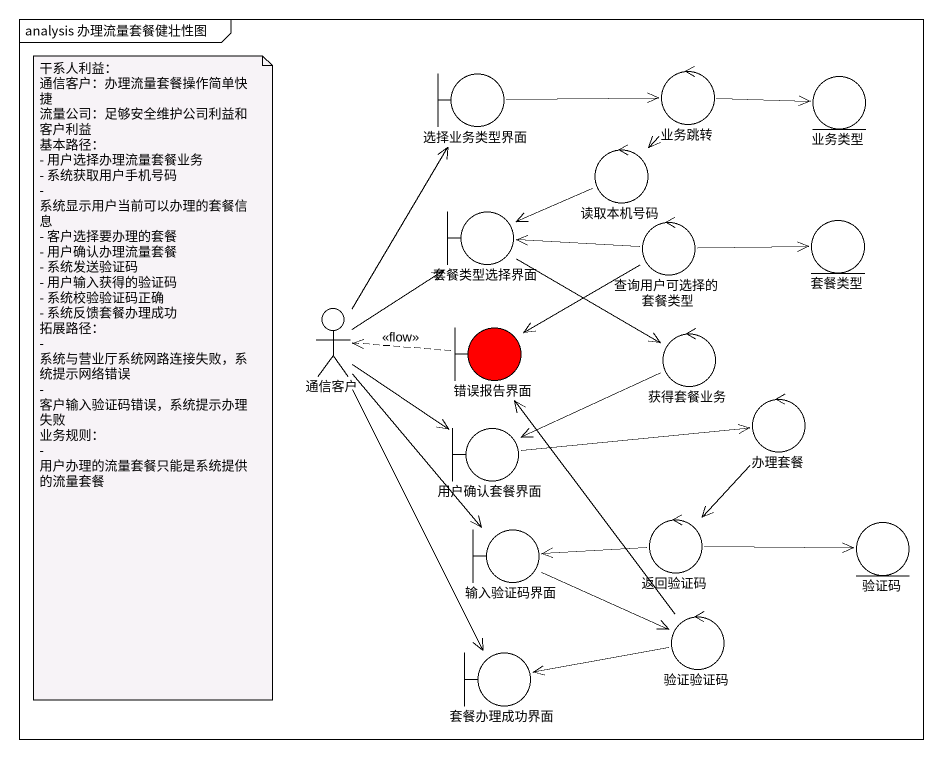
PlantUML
@startuml
mainframe analysis 办理流量套餐健壮性图
boundary 选择业务类型界面
control 业务跳转
entity 业务类型
control 读取本机号码
boundary 套餐类型选择界面
entity 套餐类型
control 查询用户可选择的套餐类型
actor 通信客户
boundary 错误报告界面 #FF0000
control 获得套餐业务
boundary 用户确认套餐界面
control 办理套餐
boundary 输入验证码界面
control 返回验证码
entity 验证码
boundary 套餐办理成功界面
control 验证验证码
选择业务类型界面 -right-> 业务跳转
业务跳转 -right-> 业务类型
业务跳转 --> 读取本机号码
读取本机号码 -left-> 套餐类型选择界面
套餐类型选择界面 --> 获得套餐业务
查询用户可选择的套餐类型 -left-> 套餐类型选择界面
查询用户可选择的套餐类型 -right-> 套餐类型
查询用户可选择的套餐类型 -left-> 错误报告界面
通信客户 -up-> 选择业务类型界面
通信客户 -up-> 套餐类型选择界面
通信客户 --> 用户确认套餐界面
通信客户 --> 输入验证码界面
通信客户 --> 套餐办理成功界面
错误报告界面 .left.> 通信客户 : <<flow>>
获得套餐业务 -left-> 用户确认套餐界面
用户确认套餐界面 -right-> 办理套餐
办理套餐 --> 返回验证码
输入验证码界面 -right-> 验证验证码
返回验证码 -left-> 输入验证码界面
返回验证码 -right-> 验证码
验证验证码 -up-> 错误报告界面
验证验证码 -left-> 套餐办理成功界面
note as N1
  干系人利益：
  通信客户：办理流量套餐操作简单快捷
  流量公司：足够安全维护公司利益和客户利益
  基本路径：
  - 用户选择办理流量套餐业务
  - 系统获取用户手机号码
  - 系统显示用户当前可以办理的套餐信息
  - 客户选择要办理的套餐
  - 用户确认办理流量套餐
  - 系统发送验证码
  - 用户输入获得的验证码
  - 系统校验验证码正确
  - 系统反馈套餐办理成功
  拓展路径：
  - 系统与营业厅系统网路连接失败，系统提示网络错误
  - 客户输入验证码错误，系统提示办理失败
  业务规则：
  - 用户办理的流量套餐只能是系统提供的流量套餐
end note
@enduml
